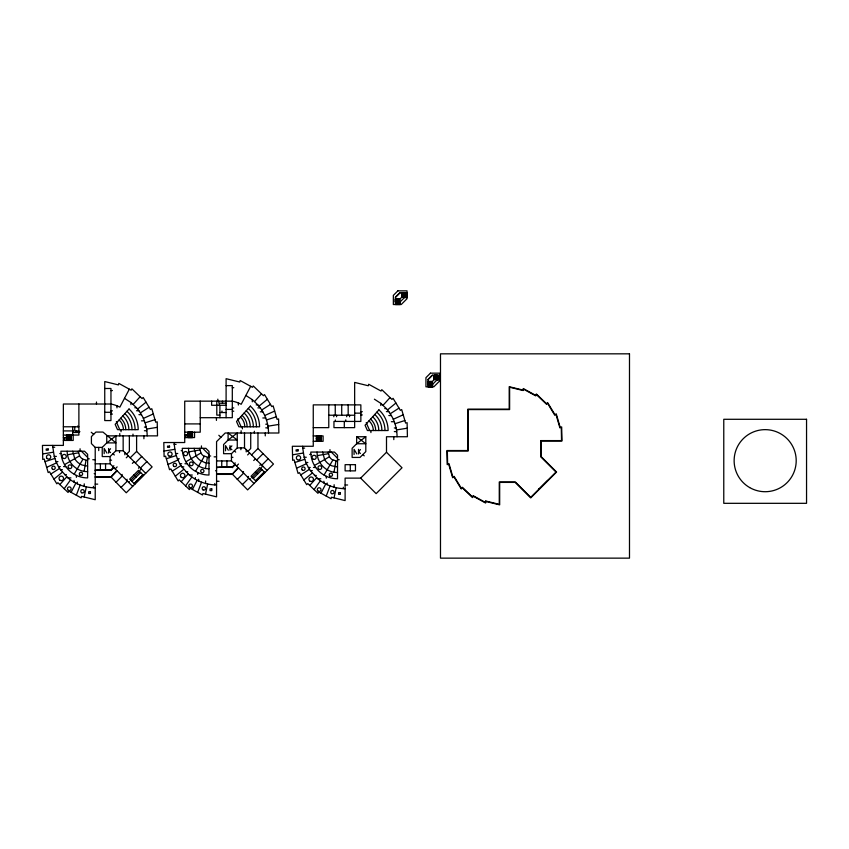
<?xml version="1.0" encoding="UTF-8"?>
<svg xmlns="http://www.w3.org/2000/svg" width="849" height="849" viewBox="0 0 849 849"><rect width="100%" height="100%" fill="white"/><g stroke="black" fill="none" stroke-linecap="round" stroke-linejoin="round"><path stroke-width="1.27" d="M87.627 471.694L84.072 471.386L86.014 460.36M208.981 468.828L205.426 468.521L207.368 457.494M337.52 472.564L333.965 472.246L335.907 461.23M84.147 497.005L86.333 486.838M205.5 494.139L207.687 483.972M334.039 497.875L336.225 487.708M76.325 495.211L80.177 485.044M197.679 492.346L201.531 482.179M326.218 496.081L330.081 485.915M71.093 492.335L75.848 483.092M192.447 489.47L197.201 480.226M320.986 493.205L325.74 483.962M129.324 389.171L119.847 407.149A32.453 32.453 0 0 0 110.954 404.018L63.367 404.018L63.367 445.407L42.45 445.407L42.747 459.458L44.244 459.065L48.181 472.564L49.518 471.789L56.809 483.813L57.902 482.71L68.058 492.441L68.833 491.104L81.154 497.875L81.557 496.368L95.215 499.721L95.215 447.402L91.416 443.603L91.416 436.577L95.926 432.067L102.952 432.067L115.91 442.891L106.751 442.891L102.241 447.402L102.241 456.56L110.105 456.56L115.91 450.755L115.91 435.866L106.751 442.891L106.751 435.866L157.521 435.866L157.214 421.815L155.717 422.208L151.791 408.709L150.443 409.483L143.163 397.459L142.059 398.563L131.913 388.831L131.139 390.169L118.807 383.398L118.404 384.905L104.745 381.551L104.745 420.573L110.954 420.573L110.954 388.492L104.745 388.492M250.678 386.306L241.201 404.273A32.453 32.453 0 0 0 232.308 401.153L184.721 401.153L184.721 442.531L163.804 442.531L164.101 456.592L165.597 456.189L169.535 469.699L170.872 468.913L178.163 480.948L179.256 479.844L189.412 489.576L190.187 488.228L202.518 494.999L202.911 493.502L216.569 496.856L216.569 441.629L225.197 433.001L278.875 433.001L278.578 418.939L277.071 419.342L273.145 405.843L271.807 406.618L264.517 394.594L263.413 395.687L253.267 385.955L252.493 387.303L240.161 380.532L239.758 382.029L226.099 378.686L226.099 417.697M74.139 474.241L82.926 459.245L87.627 460.519M195.493 471.375L204.28 456.369M324.031 475.1L332.819 460.105M64.195 488.737L70.531 479.887M185.549 485.872L191.895 477.011M314.088 489.608L320.434 480.746M110.55 448.728L108.63 450.893L110.55 452.591M231.904 445.863L229.983 448.028L231.904 449.715M360.443 449.588L358.533 451.753L360.443 453.451M59.833 484.556L66.806 476.841M133.176 404.421L140.138 396.716M181.187 481.691L188.16 473.975M254.53 401.556L261.492 393.84M309.726 485.426L316.698 477.711M383.069 405.281L390.031 397.576M112.959 466.663L113.883 465.751M95.215 470.017L110.741 470.017L113.522 467.226M126.575 454.173L129.366 451.392L129.366 435.866M110.954 470.526L113.893 467.597M115.177 468.881L117.141 466.908M126.257 457.802L128.231 455.828M116.78 470.484L111.102 476.894M117.141 470.845L110.741 477.255L95.215 477.255M130.194 457.802L136.604 451.392L136.604 435.866M132.359 463.395L134.078 461.676M121.449 475.153L122.182 474.411M115.857 482.381L122.267 475.971M135.32 462.917L141.73 456.507M126.374 480.078L127.148 479.292M138.483 468.245L139.565 467.162M120.983 487.496L127.392 481.096M140.435 468.043L146.845 461.633M140.127 470.229L141.38 468.977M128.655 482.359L129.388 481.616M130.778 480.205L139.554 471.428M131.871 481.309L140.658 472.522M134.142 483.569L142.919 474.793M134.365 483.792L143.141 475.016M134.577 484.015L143.364 475.238M231.459 453.695L237.264 447.89L237.264 433.001L228.105 440.026L223.595 444.536L223.595 453.695L231.459 453.695L231.459 460.933L254.021 483.495M395.422 297.437L399.943 292.926M234.313 463.798L235.237 462.875M399.773 304.526L399.773 299.198L401.704 297.267L407.032 297.267M216.569 467.141L232.095 467.141L234.876 464.361M247.929 451.307L250.72 448.516L250.72 433.001M232.308 467.661L235.247 464.721M395.422 301.936L400.081 301.936L404.442 297.585L407.032 297.585M236.531 466.005L238.495 464.042M247.611 454.926L249.585 452.963M238.134 467.619L232.456 474.018M238.495 467.979L232.095 474.389L216.569 474.389M251.548 454.926L257.958 448.516L257.958 433.001M253.713 460.519L255.432 458.81M242.803 472.277L243.536 471.535M237.211 479.505L243.621 473.105M256.674 460.052L263.084 453.642M247.728 477.202L248.502 476.416M259.836 465.369L260.919 464.297M242.336 484.63L248.746 478.22M261.789 465.167L268.199 458.768M261.481 467.364L262.734 466.112M250.009 479.483L250.752 478.751M252.132 477.34L260.908 468.563M253.225 478.433L262.012 469.656M255.496 480.704L264.272 471.927M255.719 480.927L264.495 472.15M255.931 481.139L264.718 472.362M428.013 379.736L432.523 375.226M432.353 386.826L432.353 381.498L434.285 379.567L439.612 379.567M428.013 384.247L432.661 384.247L437.023 379.885L437.023 375.226M360.634 478.125L386.497 452.252L386.497 436.736L407.414 436.736L407.117 422.675L405.61 423.078L401.683 409.579L400.346 410.354L393.055 398.319L391.951 399.423L381.806 389.691L381.031 391.039L368.699 384.268L368.307 385.764L354.649 382.411L354.649 427.641L333.954 427.641L333.954 421.433L360.857 421.433L360.857 404.877L313.26 404.877L313.26 446.266L292.343 446.266L292.64 460.328L294.147 459.925L298.073 473.424L299.41 472.649L306.701 484.673L307.794 483.58L317.951 493.311L318.725 491.964L331.057 498.734L331.45 497.238L345.108 500.581L345.108 478.125L360.634 478.125L376.149 493.64L402.023 467.778L386.497 452.252M539.041 489.151L547.817 480.375M137.58 409.069L146.017 402.182M53.943 479.091L62.37 472.214M258.934 406.204L267.371 399.306M175.297 476.225L183.724 469.348M387.473 409.94L395.91 403.042M303.846 479.961L312.262 473.073M365.802 436.736L356.644 443.751L352.133 448.272L352.133 457.431L359.997 457.431L365.802 451.615L365.802 436.736L356.644 436.736L356.644 443.751L365.802 443.751L356.644 436.736M140.361 412.89L149.095 407.255M50.876 474.018L59.61 468.383M261.715 410.014L270.449 404.379M172.23 471.153L180.964 465.517M390.253 413.75L398.988 408.114M300.769 474.888L309.503 469.253M64.556 464.647A26.701 26.701 0 0 1 61.032 453.557L60.926 451.212L84.529 451.212L87.627 454.311L87.627 477.913A26.701 26.701 0 0 1 76.389 475.429L72.367 473.116A26.701 26.701 0 0 1 65.808 466.6L64.556 464.647L79.562 455.86A9.307 9.307 0 0 0 81.96 458.598L82.969 459.277M185.91 461.782A26.701 26.701 0 0 1 182.386 450.681L182.28 448.336L205.882 448.336L208.981 451.445L208.981 475.037A26.701 26.701 0 0 1 197.743 472.553L193.721 470.25A26.701 26.701 0 0 1 187.162 463.734L185.91 461.782L200.916 452.995A9.307 9.307 0 0 0 203.314 455.733L208.981 457.653M314.448 465.507A26.701 26.701 0 0 1 310.925 454.417L310.819 452.071L334.421 452.071L337.52 455.181L337.52 478.772A26.701 26.701 0 0 1 326.281 476.289L322.259 473.975A26.701 26.701 0 0 1 315.711 467.459L314.448 465.507L329.454 456.73A9.307 9.307 0 0 0 331.853 459.458L337.52 461.389M143.375 418.419L153.308 413.93M46.663 467.343L56.565 462.864M264.729 415.543L274.662 411.054M168.017 464.477L177.919 459.999M393.267 419.279L403.201 414.79M296.556 468.213L306.457 463.734M145.073 422.844L154.974 419.65M44.997 461.623L54.856 458.439M266.437 419.979L276.328 416.785M166.351 458.747L176.21 455.563M394.976 423.715L404.867 420.52M294.89 462.482L304.749 459.298M67.453 454.767L78.479 452.825M188.807 451.901L199.833 449.949M317.346 455.626L328.372 453.684M146.59 429.074L157.341 427.323M42.63 453.95L53.349 452.209M267.944 426.198L278.695 424.458M163.984 451.074L174.714 449.333M396.483 429.934L407.233 428.193M292.523 454.809L303.252 453.069M407.032 292.926L399.635 292.926L395.422 297.129L395.422 304.526M401.704 293.234L407.032 293.234M401.704 293.542L407.032 293.542M401.704 293.86L407.032 293.86M401.704 294.168L407.032 294.168M401.704 294.476L407.032 294.476M401.704 294.783L407.032 294.783M401.704 295.102L407.032 295.102M401.704 295.41L407.032 295.41M401.704 295.717L407.032 295.717M401.704 296.025L407.032 296.025M401.704 296.343L407.032 296.343M401.704 296.651L407.032 296.651M401.704 296.959L407.032 296.959M399.773 299.198L395.114 299.198L395.114 301.788L399.773 301.788M439.612 375.226L432.215 375.226L428.013 379.429L428.013 386.826M434.285 375.534L439.612 375.534M434.285 375.842L439.612 375.842M434.285 376.16L439.612 376.16M434.285 376.468L439.612 376.468M434.285 376.776L439.612 376.776M434.285 377.083L439.612 377.083M434.285 377.402L439.612 377.402M434.285 377.709L439.612 377.709M434.285 378.017L439.612 378.017M434.285 378.325L439.612 378.325M434.285 378.643L439.612 378.643M434.285 378.951L439.612 378.951M434.285 379.259L439.612 379.259M437.023 379.885L439.612 379.885M432.353 381.498L427.694 381.498L427.694 384.088L432.353 384.088M226.099 385.626L232.308 385.626L232.308 417.697L200.237 417.697M232.308 387.696L233.783 387.696M110.954 390.561L112.429 390.561M226.099 403.211L218.862 403.211L218.862 401.153M256.196 404.888L257.873 404.888C264.665 412.582 268.517 422.738 268.528 433.001M226.099 405.281L211.624 405.281L211.624 401.153M134.832 407.753L136.519 407.753C143.311 415.448 147.164 425.614 147.174 435.866M257.873 407.881L260.282 407.881M232.308 407.966L233.783 407.966M384.735 408.624L386.412 408.624C393.204 416.307 397.056 426.474 397.067 436.736M226.099 409.42L232.308 409.42M136.519 410.746L138.928 410.746M110.954 410.831L112.429 410.831M232.308 411.203L233.783 411.203M386.412 411.606L388.821 411.606M260.282 411.807L262.819 411.807M360.857 411.691L362.321 411.691M104.745 412.296L110.954 412.296M219.902 412.529L226.099 412.529M354.649 413.155L360.857 413.155M110.954 414.079L112.429 414.079M138.928 414.673L141.465 414.673M360.857 414.938L362.321 414.938M219.902 415.119L216.792 415.119L216.792 401.153M328.775 415.225L354.649 415.225M388.821 415.543L391.357 415.543M262.819 417.973L265.769 417.973M237.688 418.875L238.866 418.875M141.465 420.839L144.415 420.839M391.357 421.698L394.318 421.698M116.334 421.751L117.512 421.751M366.227 422.611L367.405 422.611M184.721 423.906L200.237 423.906M265.769 424.224L267.573 424.224M63.367 426.782L78.883 426.782M144.415 427.089L146.219 427.089M313.26 427.641L328.775 427.641L328.775 404.877M265.769 427.854L268.178 427.854M394.318 427.96L396.112 427.96M72.674 430.305L73.205 430.305M144.415 430.73L146.813 430.73M63.367 430.921L72.674 430.921M78.883 430.921L74.744 430.921L74.744 426.782M72.674 431.547L73.205 431.547M394.318 431.589L396.716 431.589M78.883 431.695L79.923 431.695M184.721 432.183L200.237 432.183L200.237 401.153M72.674 432.47L78.883 432.47M184.721 434.805L192.479 434.805M187.82 434.953L192.479 434.953M63.367 435.059L78.883 435.059L78.883 404.018M313.26 435.919L323.098 435.919L323.098 441.3L313.26 441.3M184.721 437.564L194.548 437.564L194.548 432.183M63.367 437.67L71.125 437.67M316.369 438.53L321.028 438.53M316.369 438.689L321.028 438.689M63.367 440.44L73.194 440.44L73.194 435.059M174.151 442.531L174.194 444.388L176.083 444.388M52.797 445.407L52.84 447.253L54.729 447.253M95.215 447.402L102.241 447.402M237.264 447.89L244.512 447.89L267.074 470.452M302.69 446.266L302.732 448.113L304.632 448.113M181.155 450.681L182.386 450.681M115.91 450.755L123.158 450.755L145.72 473.317M59.801 453.557L61.032 453.557M174.194 444.388L175.594 453.515L177.749 453.515M309.705 454.417L310.925 454.417M208.981 455.987L210.701 455.987M52.84 447.253L54.24 456.38L56.395 456.38M214.118 456.847L216.569 456.847M302.732 448.113L304.133 457.25L306.287 457.25M231.459 457.314L232.934 457.314M87.627 458.853L89.347 458.853M175.594 453.515L177.377 458.768L179.298 458.768M92.764 459.723L95.215 459.723M337.52 459.723L339.239 459.723M110.105 460.179L111.58 460.179M216.569 460.933L231.459 460.933M54.24 456.38L56.023 461.633L57.944 461.633M304.133 457.25L305.916 462.503L307.837 462.503M95.215 463.809L110.105 463.809L132.667 486.371M177.377 458.768L179.839 463.745L181.707 463.745M184.912 463.734L187.162 463.734M56.023 461.633L58.475 466.61L60.353 466.61M63.558 466.6L65.808 466.6M179.839 463.745L181.824 466.865L183.808 466.865M305.916 462.503L308.378 467.481L310.256 467.481M313.451 467.459L315.711 467.459M216.569 467.661L220.411 467.141M58.475 466.61L60.47 469.73L62.455 469.73M95.215 470.526L99.046 470.017M308.378 467.481L310.363 470.601L312.347 470.601M215.54 470.771L216.569 470.771M185.857 471.747L187.767 471.747M94.186 473.636L95.215 473.636M216.569 473.869L232.095 473.869L247.611 489.905L273.474 464.042L257.958 448.516M64.503 474.612L66.413 474.612M181.824 466.865L189.306 475.026L192.298 475.026M314.395 475.472L316.316 475.472M95.215 476.735L110.741 476.735L126.257 492.781L152.12 466.908L136.604 451.392M60.47 469.73L67.952 477.902L70.945 477.902M310.363 470.601L317.844 478.762L320.837 478.762M216.569 481.266L219.074 481.266M95.215 484.132L97.72 484.132M345.108 484.991L347.623 484.991M345.108 488.684C335.228 488.674 325.422 485.108 317.844 478.762M216.569 484.959C206.689 484.949 196.883 481.372 189.306 475.026M95.215 487.825C85.335 487.814 75.529 484.248 67.952 477.902M337.52 466.971L331.821 465.836L328.457 463.894A14.9 14.9 0 0 1 324.615 459.521L322.62 452.071M208.981 463.236L205.129 462.737L199.918 460.158A14.9 14.9 0 0 1 196.077 455.786L194.081 448.336M87.627 466.112L81.928 464.976L78.554 463.034A14.9 14.9 0 0 1 74.723 458.662L72.727 451.212M374.388 399.189L380.83 403.36L386.412 408.624M245.849 395.454L252.291 399.624L257.873 404.888M124.495 398.33L130.937 402.5L136.519 407.753M91.236 432.258L93.666 434.327M538.606 488.716L539.264 489.374M362.905 454.523L364.232 455.86M331.312 452.071L337.52 458.28M264.93 472.585L259.815 467.459L251.039 476.247L256.154 481.362M218.83 435.261L220.889 437.32M234.356 450.787L235.693 452.124M255.443 471.842L257.629 474.029M202.773 448.336L208.981 454.544M143.577 475.451L138.461 470.335L129.685 479.112L134.8 484.238M113.002 453.663L114.339 454.99M134.078 474.708L136.275 476.905M81.419 451.212L87.627 457.42M356.845 453.96L354.065 449.344L354.065 454.523M228.307 450.225L225.526 445.619L225.526 450.787M106.953 453.09L104.172 448.484L104.172 453.663M329.454 456.73L328.213 452.071M200.916 452.995L199.674 448.336M79.562 455.86L78.32 451.212M366.566 423.534L369.676 430.528M238.028 419.809L241.127 426.792M116.674 422.675L119.773 429.658M436.874 379.567L436.874 374.918L434.285 374.918L434.285 379.567M432.661 384.247L432.661 386.826M432.045 381.498L432.045 386.826M431.738 381.498L431.738 386.826M431.419 381.498L431.419 386.826M431.112 381.498L431.112 386.826M430.804 381.498L430.804 386.826M430.496 381.498L430.496 386.826M430.178 381.498L430.178 386.826M429.87 381.498L429.87 386.826M429.562 381.498L429.562 386.826M429.254 381.498L429.254 386.826M428.936 381.498L428.936 386.826M428.628 381.498L428.628 386.826M428.321 381.498L428.321 386.826M404.442 297.585L404.283 292.618L401.704 292.618L401.704 297.267M400.081 301.936L400.081 304.526M399.465 299.198L399.465 304.526M399.147 299.198L399.147 304.526M398.839 299.198L398.839 304.526M398.531 299.198L398.531 304.526M398.223 299.198L398.223 304.526M397.905 299.198L397.905 304.526M397.597 299.198L397.597 304.526M397.29 299.198L397.29 304.526M396.982 299.198L396.982 304.526M396.663 299.198L396.663 304.526M396.356 299.198L396.356 304.526M396.048 299.198L396.048 304.526M395.74 299.198L395.74 304.526M393.798 436.736L393.798 439.623M380.83 403.36L380.83 405.535M370.917 430.528L370.917 432.597M358.533 449.344L358.533 453.96M350.287 464.668L350.287 470.877M349.555 415.225L349.555 416.763M348.175 404.877L348.175 415.225M346.71 415.225L346.71 416.763M345.776 419.862L345.776 421.433M344.301 421.433L344.301 427.641M343.325 487.241L343.325 488.61M341.712 404.877L341.712 415.225M336.586 415.225L336.586 416.763M335.344 419.99L335.344 421.433M335.249 404.877L335.249 415.225M334.135 484.715L334.135 487.241M333.816 415.225L333.816 416.763M329.974 449.63L329.974 452.071M327.183 483.007L327.183 484.715M326.281 476.289L326.281 478.189M323.904 481.266L323.904 483.007M321.028 435.919L321.028 441.3M320.71 435.919L320.71 441.3M320.402 435.919L320.402 441.3M320.094 435.919L320.094 441.3M319.786 435.919L319.786 441.3M319.468 435.919L319.468 441.3M319.16 435.919L319.16 441.3M318.853 435.919L318.853 441.3M318.545 435.919L318.545 441.3M318.226 435.919L318.226 441.3M317.919 435.919L317.919 441.3M317.611 435.919L317.611 441.3M317.303 435.919L317.303 441.3M316.985 435.919L316.985 441.3M316.677 435.919L316.677 441.3M316.369 435.919L316.369 441.3M265.259 433.001L265.259 435.887M254.339 431.239L254.339 433.001M252.291 399.624L252.291 401.8M246.221 449.599L246.221 451.901M244.512 433.001L244.512 447.89M242.368 426.792L242.368 428.862M241.127 430.719L241.127 433.001M240.883 447.89L240.883 449.715M238.346 402.946L238.346 405.015M232.117 467.141L222.788 467.141M229.983 445.619L229.983 450.225M226.916 460.933L226.916 467.141M222.48 401.153L222.48 403.211M221.971 411.043L221.971 412.529M221.748 460.933L221.748 467.141M219.902 405.281L219.902 417.697M219.329 404.22L219.329 405.281M217.832 399.157L217.832 401.153M216.431 417.697L216.431 420.404M214.786 483.506L214.786 484.875M205.596 480.98L205.596 483.506M201.436 445.905L201.436 448.336M198.645 479.271L198.645 480.98M197.743 472.553L197.743 474.453M195.366 477.541L195.366 479.271M192.479 432.183L192.479 437.564M192.171 432.183L192.171 437.564M191.853 432.183L191.853 437.564M191.545 432.183L191.545 437.564M191.237 432.183L191.237 437.564M190.929 432.183L190.929 437.564M190.611 432.183L190.611 437.564M190.303 432.183L190.303 437.564M189.996 432.183L189.996 437.564M189.688 432.183L189.688 437.564M189.369 432.183L189.369 437.564M189.062 432.183L189.062 437.564M188.754 432.183L188.754 437.564M188.446 432.183L188.446 437.564M188.128 432.183L188.128 437.564M187.82 432.183L187.82 437.564M185.963 434.805L185.963 437.564M143.905 435.866L143.905 438.753M132.985 434.115L132.985 435.866M130.937 402.5L130.937 404.665M124.867 452.464L124.867 454.777M123.158 435.866L123.158 450.755M121.014 429.658L121.014 431.727M119.773 433.584L119.773 435.866M119.529 450.755L119.529 452.591M116.992 405.811L116.992 407.881M110.763 470.017L101.434 470.017M110.105 456.56L110.105 463.809M108.63 448.484L108.63 453.09M105.563 463.809L105.563 470.017M100.394 463.809L100.394 470.017M98.728 447.402L98.728 450.596M96.468 402.023L96.468 404.018M93.432 486.381L93.432 487.751M84.242 483.845L84.242 486.381M80.082 448.771L80.082 451.212M77.726 425.986L77.726 426.782M77.291 482.136L77.291 483.845M77.163 431.695L77.163 432.47M76.389 475.429L76.389 477.329M76.293 430.921L76.293 431.695M74.012 480.407L74.012 482.136M72.674 426.782L72.674 435.059M71.125 435.059L71.125 440.44M70.817 435.059L70.817 440.44M70.499 435.059L70.499 440.44M70.191 435.059L70.191 440.44M69.883 435.059L69.883 440.44M69.576 435.059L69.576 440.44M69.257 435.059L69.257 440.44M68.949 435.059L68.949 440.44M68.642 435.059L68.642 440.44M68.334 435.059L68.334 440.44M68.016 435.059L68.016 440.44M67.708 435.059L67.708 440.44M67.4 435.059L67.4 440.44M67.092 435.059L67.092 440.44M66.774 435.059L66.774 440.44M66.466 435.059L66.466 440.44M64.609 437.67L64.609 440.44M205.426 468.521A20.493 20.493 0 0 1 198.74 466.08L197.233 465.125A20.493 20.493 0 0 1 188.499 448.336M240.469 417.114A13.053 13.053 0 0 1 244.767 426.792M242.061 415.341A15.431 15.431 0 0 1 247.144 426.792M244.141 413.038A18.529 18.529 0 0 1 250.253 426.792M246.221 410.736A21.639 21.639 0 0 1 253.352 426.792M248.301 408.433A24.738 24.738 0 0 1 256.462 426.792M370.599 419.077A15.431 15.431 0 0 1 375.683 430.528M376.839 412.168A24.738 24.738 0 0 1 385 430.528M374.759 414.471A21.639 21.639 0 0 1 381.891 430.528M372.679 416.774A18.529 18.529 0 0 1 378.792 430.528M369.007 420.849A13.053 13.053 0 0 1 373.305 430.528M333.965 472.246A20.493 20.493 0 0 1 327.279 469.815L325.772 468.86A20.493 20.493 0 0 1 317.038 452.071M84.072 471.386A20.493 20.493 0 0 1 77.386 468.956L75.879 467.99A20.493 20.493 0 0 1 67.145 451.212M126.947 411.309A24.738 24.738 0 0 1 135.097 429.658M119.104 419.979A13.053 13.053 0 0 1 123.413 429.658M122.787 415.914A18.529 18.529 0 0 1 128.889 429.658M120.707 418.217A15.431 15.431 0 0 1 125.79 429.658M124.867 413.612A21.639 21.639 0 0 1 131.998 429.658M485.724 501.016L485.352 502.396L473.137 495.689L472.426 496.93L462.355 487.284L461.347 488.292L454.119 476.374L452.888 477.085L448.994 463.703L447.614 464.074L447.338 450.957L468.234 450.957L468.234 409.579L509.623 409.579L509.623 387.229L523.164 390.54L523.536 389.16L535.751 395.878L536.462 394.636L546.533 404.283L547.541 403.275L554.768 415.193L555.999 414.482L559.894 427.864L561.274 427.493L561.55 440.599L540.654 440.599L540.654 456.709L555.999 472.044L530.721 497.334L515.364 481.988L499.265 481.988L499.265 504.338L485.724 501.016M486.021 501.515L485.617 503.022L473.296 496.251L472.522 497.588L462.365 487.857L461.272 488.96L453.982 476.936L452.634 477.711L448.707 464.201L447.211 464.605L446.914 450.543L467.82 450.543L467.82 409.165L509.209 409.165L509.209 386.698L522.867 390.041L523.271 388.545L535.592 395.316L536.366 393.978L546.523 403.7L547.616 402.606L554.906 414.63L556.254 413.856L560.181 427.355L561.677 426.951L561.974 441.013L541.068 441.013L541.068 456.539L556.583 472.044L530.721 497.917L515.194 482.402L499.679 482.402L499.679 504.868L486.021 501.515M129.027 409.006L115.156 424.351L117.512 429.658L138.207 429.658A27.847 27.847 0 0 0 129.027 409.006M250.381 406.13L236.51 421.486L238.866 426.792L259.561 426.792A27.847 27.847 0 0 0 250.381 406.13M378.93 409.865L365.049 425.222L367.405 430.528L388.099 430.528A27.847 27.847 0 0 0 378.93 409.865M397.873 290.857L393.352 295.367L393.352 304.526L401.216 304.526L407.032 298.721L407.032 290.857L397.873 290.857M430.454 373.157L425.943 377.667L425.943 386.826L433.807 386.826L439.612 381.021L439.612 373.157L430.454 373.157M629.491 353.831L440.482 353.831L440.482 558.143L629.491 558.143L629.491 353.831M806.55 419.289L723.773 419.289L723.773 503.319L806.55 503.319L806.55 419.289M237.264 440.026L228.105 440.026L228.105 433.001L237.264 440.026M169.535 446.118L167.561 446.118L167.561 447.338L169.535 447.338L169.535 446.118M48.181 448.994L46.207 448.994L46.207 450.203L48.181 450.203L48.181 448.994M298.073 449.853L296.099 449.853L296.099 451.074L298.073 451.074L298.073 449.853M355.455 464.668L345.108 464.668L345.108 470.877L355.455 470.877L355.455 464.668M211.794 488.875L210.043 488.875L210.043 490.626L211.794 490.626L211.794 488.875M90.44 491.751L88.689 491.751L88.689 493.502L90.44 493.502L90.44 491.751M340.343 492.611L338.592 492.611L338.592 494.362L340.343 494.362L340.343 492.611M173.652 466.165A1.709 1.709 0 0 0 176.507 465.401A1.709 1.709 0 0 0 174.427 463.31A1.709 1.709 0 0 0 173.652 466.165M190.367 465.496A1.878 1.878 0 0 0 193.179 463.872A1.878 1.878 0 0 0 190.367 462.249A1.878 1.878 0 0 0 190.367 465.496M201.5 472.469A1.656 1.656 0 0 0 203.983 471.036A1.656 1.656 0 0 0 201.5 469.603A1.656 1.656 0 0 0 201.5 472.469M184.52 455.425A2.091 2.091 0 0 0 187.661 453.621A2.091 2.091 0 0 0 184.52 451.806A2.091 2.091 0 0 0 184.52 455.425M189.316 487.188A1.857 1.857 0 0 0 192.426 486.35A1.857 1.857 0 0 0 190.155 484.079A1.857 1.857 0 0 0 189.316 487.188M203.007 489.884A1.698 1.698 0 0 0 205.554 488.408A1.698 1.698 0 0 0 203.007 486.944A1.698 1.698 0 0 0 203.007 489.884M181.155 477.212A2.271 2.271 0 0 0 184.87 475.949A2.271 2.271 0 0 0 181.919 473.36A2.271 2.271 0 0 0 181.155 477.212M168.887 455.945A2.154 2.154 0 0 0 172.114 454.088A2.154 2.154 0 0 0 168.887 452.22A2.154 2.154 0 0 0 168.887 455.945M302.202 469.9A1.709 1.709 0 0 0 305.056 469.126A1.709 1.709 0 0 0 302.966 467.046A1.709 1.709 0 0 0 302.202 469.9M309.694 480.948A2.271 2.271 0 0 0 313.408 479.685A2.271 2.271 0 0 0 310.458 477.096A2.271 2.271 0 0 0 309.694 480.948M317.855 490.924A1.857 1.857 0 0 0 320.964 490.085A1.857 1.857 0 0 0 318.693 487.814A1.857 1.857 0 0 0 317.855 490.924M297.426 459.68A2.154 2.154 0 0 0 300.652 457.813A2.154 2.154 0 0 0 297.426 455.945A2.154 2.154 0 0 0 297.426 459.68M331.556 493.609A1.698 1.698 0 0 0 334.103 492.144A1.698 1.698 0 0 0 331.556 490.669A1.698 1.698 0 0 0 331.556 493.609M318.513 468.924A1.878 1.878 0 0 0 321.654 468.086A1.878 1.878 0 0 0 319.362 465.793A1.878 1.878 0 0 0 318.513 468.924M313.069 459.16A2.091 2.091 0 0 0 316.199 457.346A2.091 2.091 0 0 0 313.069 455.542A2.091 2.091 0 0 0 313.069 459.16M330.038 476.204A1.656 1.656 0 0 0 332.521 474.771A1.656 1.656 0 0 0 330.038 473.339A1.656 1.656 0 0 0 330.038 476.204M69.013 468.361A1.878 1.878 0 0 0 71.825 466.738A1.878 1.878 0 0 0 69.013 465.114A1.878 1.878 0 0 0 69.013 468.361M81.653 492.749A1.698 1.698 0 0 0 84.2 491.274A1.698 1.698 0 0 0 81.653 489.809A1.698 1.698 0 0 0 81.653 492.749M63.166 458.301A2.091 2.091 0 0 0 66.307 456.486A2.091 2.091 0 0 0 63.166 454.671A2.091 2.091 0 0 0 63.166 458.301M47.077 458.471A2.154 2.154 0 0 0 50.685 457.505A2.154 2.154 0 0 0 48.043 454.873A2.154 2.154 0 0 0 47.077 458.471M68.355 490.351A1.857 1.857 0 0 0 71.136 488.737A1.857 1.857 0 0 0 68.355 487.135A1.857 1.857 0 0 0 68.355 490.351M52.659 469.306A1.709 1.709 0 0 0 55.217 467.82A1.709 1.709 0 0 0 52.659 466.345A1.709 1.709 0 0 0 52.659 469.306M59.801 480.088A2.271 2.271 0 0 0 63.516 478.815A2.271 2.271 0 0 0 60.555 476.236A2.271 2.271 0 0 0 59.801 480.088M80.146 475.334A1.656 1.656 0 0 0 82.629 473.901A1.656 1.656 0 0 0 80.146 472.469A1.656 1.656 0 0 0 80.146 475.334M749.646 487.559A31.042 31.042 0 0 0 796.203 460.678A31.042 31.042 0 0 0 749.646 433.797A31.042 31.042 0 0 0 749.646 487.559"/></g></svg>
